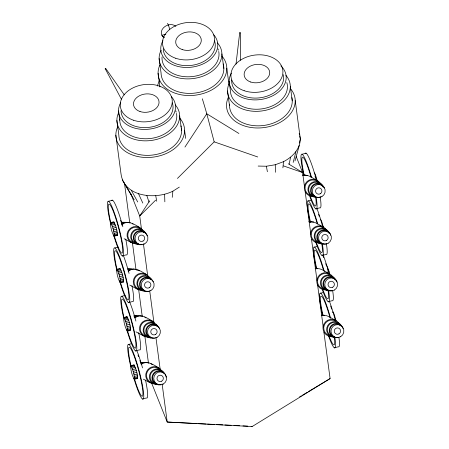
<?xml version="1.0" encoding="UTF-8"?>
<svg xmlns="http://www.w3.org/2000/svg" width="449" height="449" viewBox="0 0 449 449"><rect width="100%" height="100%" fill="white"/><g stroke="black" fill="none" stroke-linecap="round" stroke-linejoin="round"><path stroke-width="0.67" d="M172.242 197.336L172.865 191.184L179.325 187.11M282.892 167.819L283.515 161.668C292.192 157.245 300.1 149.293 300.347 139.016L295.229 100.643M236 64.14L239.693 32.799L240.406 32.856L240.484 60.2M110.392 222.687C110.493 227.323 111.767 232.2 114.024 236.253L117.408 235.338C117.307 230.696 116.027 225.825 113.771 221.767L110.611 222.614C112.867 226.666 114.147 231.544 114.242 236.18L114.024 236.253M116.617 269.349C116.718 273.991 117.992 278.863 120.248 282.921L123.632 282.006C123.531 277.364 122.251 272.492 119.995 268.435L116.835 269.277C119.092 273.334 120.371 278.206 120.467 282.848L120.248 282.921M123.643 317.673C123.744 322.309 125.018 327.186 127.275 331.239L130.659 330.324C130.558 325.688 129.278 320.811 127.022 316.758L123.643 317.673L127.022 316.758M126.719 317.364L126.803 316.831M123.862 317.6C126.118 321.658 127.398 326.53 127.494 331.171L127.275 331.239M130.614 365.778C130.71 370.419 131.989 375.291 134.245 379.349L137.624 378.434C137.529 373.793 136.249 368.921 133.993 364.863L130.833 365.705C133.089 369.763 134.369 374.634 134.464 379.276L134.245 379.349M133.69 365.469L133.993 364.863M332.597 312.403L332.905 311.797L334.163 314.233L336.088 320.979M289.218 164.014L290.565 157.217M293.186 162.437L295.942 151.706M299.259 143.04L300.347 139.016L299.708 135.862M294.982 160.894L299.281 145.498M121.353 99.145L105.262 68.792L105.768 68.534L124.283 94.879M105.762 68.557L105.117 68.938M157.33 86.028L159.255 80.831M149.685 200.81L139.723 215.997L141.575 229.871M184.937 147.07L206.781 113.777A91.82 11.433 75.1 0 0 202.331 98.791M155.607 200.181L139.723 215.997L130.541 193.042M177.445 178.433L214.173 141.85L206.781 113.777L238.919 133.488M121.948 224.87C127.359 219.398 134.863 224.59 139.942 227.654M128.173 271.538C133.583 266.066 141.093 271.252 146.166 274.322M134.857 317.982C140.296 312.947 147.424 318.279 152.407 321.108M141.081 364.644C146.52 359.615 153.648 364.947 158.632 367.77M151.392 382.497L167.208 422.038L252.147 426.55L330.094 378.586L323.892 332.103M299.618 396.871L301.414 395.799M302.609 395.081L307.385 392.213M308.581 391.494L330.094 378.586M115.853 135.2L120.972 173.578C123.829 197.206 155.539 199.861 172.865 191.184M258.164 166.063L266.386 166.237L275.265 164.744L283.515 161.668M117.408 235.338L116.852 235.018M314.148 172.927L314.704 173.247L315.625 175.29L317.415 181.452M123.632 282.006L123.077 281.686M320.373 219.595L320.928 219.915L321.849 221.952L323.645 228.12M137.624 378.434L137.074 378.114M108.641 201.275L112.553 200.237M302.166 154.248L306.078 153.204M110.948 223.007L114.108 222.16M111.374 223.832L114.534 222.99M111.868 225.044L115.028 224.203M112.39 226.56L115.55 225.712M112.912 228.266L116.072 227.418M113.389 230.051L116.549 229.209M113.793 231.796L116.953 230.949M114.097 233.379L117.262 232.537M114.282 234.692L117.442 233.85M114.332 235.646L117.492 234.805M114.865 247.943L118.126 247.073M308.39 200.916L311.651 200.046M122.313 255.902L126.225 254.858A28.366 3.53 75.1 0 0 125.714 238.986M315.838 208.875L319.75 207.831A28.366 3.53 75.1 0 0 320.165 197.032M117.172 269.669L120.332 268.828M117.599 270.5L120.759 269.658M118.093 271.712L121.252 270.87M118.615 273.222L121.78 272.38M119.137 274.928L122.296 274.086M119.614 276.719L122.773 275.871M120.018 278.459L123.178 277.617M120.321 280.047L123.486 279.199M120.506 281.36L123.666 280.518M120.557 282.314L123.716 281.472M121.892 296.267L125.153 295.397M314.553 247.113L317.813 246.243M128.537 302.57L132.449 301.526A28.366 3.53 75.1 0 0 131.939 285.654M322.062 255.537L325.974 254.493A28.366 3.53 75.1 0 0 326.389 243.7M124.199 317.993L127.359 317.151M124.626 318.824L127.785 317.976M125.119 320.036L128.279 319.188M125.641 321.546L128.807 320.704M126.163 323.252L129.323 322.41M327.27 269.995L328.539 269.658L329.802 274.317M126.64 325.037L129.8 324.195M327.792 271.707L329.055 271.364M127.045 326.782L130.204 325.94M328.27 273.492L329.532 273.155M127.348 328.365L130.513 327.523M127.533 329.678L130.693 328.836M127.583 330.638L130.743 329.791M128.863 344.372L131.473 343.676M320.704 293.197L323.308 292.501M135.564 350.888L139.476 349.844A28.366 3.53 75.1 0 0 138.69 332.653M328.225 301.734L332.137 300.69A28.366 3.53 75.1 0 0 332.664 290.604M131.17 366.098L134.33 365.256M131.596 366.928L134.756 366.087M132.09 368.141L135.25 367.299M132.612 369.65L135.772 368.809M133.134 371.357L136.294 370.515M133.611 373.141L136.771 372.3M334.415 319.576L335.684 319.239M134.015 374.887L137.175 374.045M134.318 376.47L137.484 375.628M134.504 377.789L137.663 376.941M134.554 378.743L137.714 377.901M142.535 398.993L146.447 397.954A28.366 3.53 75.1 0 0 145.521 380.095M334.376 347.818L338.288 346.774A28.366 3.53 75.1 0 0 338.916 337.379M165.838 34.231L161.887 35.263L163.75 37.744M303.058 175.368C308.356 174.016 312.684 178.461 317.196 180.369M309.282 222.036C314.586 220.678 318.908 225.123 323.42 227.037M315.524 268.816C320.822 267.464 325.149 271.909 329.661 273.817M321.748 315.484C327.052 314.132 331.373 318.577 335.886 320.485M240.395 32.861L239.654 32.816M302.693 175.02L305.269 175.076M308.918 221.688L311.494 221.744M121.578 222.221L128.016 222.367M315.159 268.474L317.735 268.53M127.802 268.889L134.24 269.03M321.383 315.136L323.959 315.198M134.043 315.669L140.481 315.815M140.907 362.354L146.705 362.483M302.8 175.211L307.47 175.379M309.024 221.879L313.694 222.042M122.207 222.378L124.878 222.474M128.88 222.614L130.216 222.665M315.265 268.659L317.269 268.732M128.431 269.046L131.77 269.164M135.11 269.282L136.44 269.333M321.49 315.327L324.161 315.423M134.672 315.832L136.008 315.877M140.683 316.04L142.681 316.113M140.896 362.495L142.9 362.567M146.907 362.708L148.905 362.781M121.701 222.468L125.804 222.653M127.926 269.136L132.028 269.321M134.167 315.916L138.27 316.102M141.076 362.612L144.494 362.77M197.1 423.559L167.208 422.038L162.117 383.884M198.486 423.626L206.136 424.019M207.522 424.086L214.476 424.44M216.564 424.546L222.816 424.866M224.904 424.973L231.162 425.287M233.94 425.433L239.502 425.714M242.976 425.888L247.842 426.135M136.44 270.045L138.488 270.191L139.358 270.882M121.752 223.265L123.733 223.507M127.976 269.933L129.957 270.175M134.217 316.719L136.199 316.955M140.442 363.387L142.423 363.623M251.131 426.37L252.147 426.55M214.173 141.85L257.732 156.97M283.471 165.9L302.609 172.545L304.551 187.115M124.109 238.722L131.198 242.533M129.744 285.07L137.422 289.201M135.985 331.85L143.663 335.981M143.388 379.152L149.887 382.649M288.325 163.784L302.609 172.545L296.233 156.6M132.264 223.529L133.134 224.214M144.73 316.977L146.037 318.004M150.954 363.645L152.262 364.672M162.953 36.627L164.003 37.503M164.345 37.469L161.887 35.263A8.419 6.555 -23.9 0 1 165.322 26.261A8.419 6.555 -23.9 0 1 175.851 26.351M326.754 265.713L328.539 269.658M122.251 179.881L131.737 195.887M125.776 185.589L134.172 199.799M131.321 190.303L137.714 201.971M138.5 193.704L142.81 203.071M146.829 195.568L149.006 202.095M299.197 133.342L299.455 134.605M266.386 166.237L267.391 171.731M155.736 195.753L156.74 201.253M305.202 191.97L310.843 234.288M311.494 239.143L317.045 280.765M317.6 284.93L323.246 327.248M290.323 86.354L292.254 100.862M229.175 81.404L230.421 90.749A28.635 20.43 -7.6 0 0 262.064 108.843A28.635 20.43 -7.6 0 0 286.827 82.599M226.807 68.203L229.001 84.648M227.542 90.956L229.478 105.464M221.901 53.914L223.838 68.422M184.578 130.159L185.673 138.387M179.667 115.87L181.604 130.378M159.126 58.516L161.062 73.024A31.525 22.489 -7.6 0 0 196.011 92.937A31.525 22.489 -7.6 0 0 223.114 63.898M158.087 73.243L159.917 86.949M143.422 243.745L147.772 276.354M149.719 290.924L153.973 322.831M155.915 337.401L160.265 370.01M118.525 110.92L119.771 120.265M116.892 120.478L118.828 134.986A31.525 22.489 -7.6 0 0 151.947 155.124A31.525 22.489 -7.6 0 0 181.452 128.425M124.418 182.816L129.783 223.052M132.376 242.477L135.985 269.535M138.668 289.65L142.181 316.012M144.864 336.133L148.473 363.185M275.265 164.744L275.501 172.281M164.615 194.26L164.845 201.803M322.91 255.638A25.408 3.165 75.1 0 1 323.69 257.647M325.755 263.647A25.408 3.165 75.1 0 1 326.316 265.449M322.994 290.054A25.245 3.143 75.1 0 0 328.073 290.626A7.88 7.768 -61.7 0 1 321.495 278.874A7.88 7.768 -61.7 0 1 334.993 278.908M316.668 268.446A25.245 3.143 75.1 0 1 315.114 250.037A25.245 3.143 75.1 0 1 323.499 270.259M322.994 254.482A28.366 3.53 75.1 0 1 329.095 273.901M328.64 290.941A28.366 3.53 75.1 0 1 322.152 289.089M316.321 268.727A28.366 3.53 75.1 0 1 314.407 247.04A28.366 3.53 75.1 0 1 324.301 271.673M130.951 365.666A25.408 3.165 75.1 0 1 132.152 351.241A25.408 3.165 75.1 0 1 142.821 391.343A25.408 3.165 75.1 0 1 134.498 379.001M138.006 355.007A25.245 3.143 75.1 0 1 138.623 356.697M139.875 360.39A25.245 3.143 75.1 0 1 140.436 362.158M130.782 366.631A28.366 3.53 75.1 0 1 131.591 348.542A28.366 3.53 75.1 0 1 143.674 393.947A28.366 3.53 75.1 0 1 133.881 378.271M136.799 350.478A28.366 3.53 75.1 0 1 142.524 367.888M123.98 317.561A25.408 3.165 75.1 0 1 125.181 303.137A25.408 3.165 75.1 0 1 135.851 343.238A25.408 3.165 75.1 0 1 127.527 330.891M134.026 315.877A25.245 3.143 75.1 0 1 134.577 317.746M123.666 317.881A28.366 3.53 75.1 0 1 124.788 300.791A28.366 3.53 75.1 0 1 136.732 346.213A28.366 3.53 75.1 0 1 126.725 329.532M129.581 301.767A28.366 3.53 75.1 0 1 135.912 321.091M117.099 269.871A25.408 3.165 75.1 0 1 118.048 254.577A25.408 3.165 75.1 0 1 128.812 294.785A25.408 3.165 75.1 0 1 120.5 282.573M116.942 270.848A28.366 3.53 75.1 0 1 117.593 252.114A28.366 3.53 75.1 0 1 129.705 297.889A28.366 3.53 75.1 0 1 119.513 280.574M123.307 255.313A28.366 3.53 75.1 0 1 129.059 273.424M152.132 382.795A7.88 7.768 -61.7 0 1 147.395 371.564A7.88 7.768 -61.7 0 1 159.356 369.207M154.136 383.811A8.626 8.503 -61.7 0 1 146.425 371.901A8.626 8.503 -61.7 0 1 160.377 369.145M160.764 384.675A7.162 7.055 -61.7 0 1 152.217 379.809A7.162 7.055 -61.7 0 1 156.903 370.997A7.162 7.055 -61.7 0 1 165.715 375.353M165.894 375.948A7.162 7.055 -61.7 0 1 166.091 377.171M155.231 383.659A7.162 7.055 -61.7 0 1 151.083 373.186A7.162 7.055 -61.7 0 1 162.235 371.738M157.049 384.63A7.88 7.768 -61.7 0 1 150.466 372.827A7.88 7.768 -61.7 0 1 163.964 372.861M157.268 384.058A6.527 6.432 -61.7 0 1 153.485 374.511A6.527 6.432 -61.7 0 1 163.661 373.186M330.66 306.027A25.408 3.165 75.1 0 1 331.716 309.148M329.645 301.896A28.366 3.53 75.1 0 1 335.409 320.642M334.898 337.732A28.366 3.53 75.1 0 1 328.511 335.779M322.623 315.456A28.366 3.53 75.1 0 1 320.552 293.124A28.366 3.53 75.1 0 1 330.632 318.408M334.314 337.384A25.245 3.143 75.1 0 1 329.139 336.138M322.96 315.153A25.245 3.143 75.1 0 1 321.31 296.132A25.245 3.143 75.1 0 1 330.004 317.6M139.667 289.347A7.88 7.768 -61.7 0 1 134.638 278.739A7.88 7.768 -61.7 0 1 145.785 274.968M141.671 290.363A8.626 8.503 -61.7 0 1 134.464 277.443A8.626 8.503 -61.7 0 1 149.242 277.476M148.299 291.221A7.162 7.055 -61.7 0 1 139.751 286.355A7.162 7.055 -61.7 0 1 144.438 277.549A7.162 7.055 -61.7 0 1 153.249 281.905M142.765 290.211A7.162 7.055 -61.7 0 1 138.618 279.738A7.162 7.055 -61.7 0 1 149.77 278.285M144.584 291.176A7.88 7.768 -61.7 0 1 138 279.379A7.88 7.768 -61.7 0 1 151.498 279.407M144.803 290.61A6.527 6.432 -61.7 0 1 140.879 281.31A6.527 6.432 -61.7 0 1 150.785 279.351M323.162 288.842A7.88 7.768 -61.7 0 1 318.133 278.234A7.88 7.768 -61.7 0 1 329.28 274.462M324.61 289.835A8.626 8.503 -61.7 0 1 318.105 276.702A8.626 8.503 -61.7 0 1 332.737 276.977M331.794 290.722A7.162 7.055 -61.7 0 1 323.196 285.654A7.162 7.055 -61.7 0 1 328.326 276.926A7.162 7.055 -61.7 0 1 336.924 281.994M326.26 289.706A7.162 7.055 -61.7 0 1 322.113 279.233A7.162 7.055 -61.7 0 1 333.265 277.785M328.298 290.105A6.527 6.432 -61.7 0 1 324.374 280.805A6.527 6.432 -61.7 0 1 334.281 278.851M334.69 279.233A6.527 6.432 -61.7 0 1 335.403 280.103M329.386 335.51A7.88 7.768 -61.7 0 1 324.358 324.902A7.88 7.768 -61.7 0 1 335.504 321.13M331.39 336.526A8.626 8.503 -61.7 0 1 324.189 323.606A8.626 8.503 -61.7 0 1 338.961 323.639M338.018 337.39A7.162 7.055 -61.7 0 1 329.42 332.322A7.162 7.055 -61.7 0 1 334.55 323.594A7.162 7.055 -61.7 0 1 343.148 328.657M332.485 336.374A7.162 7.055 -61.7 0 1 328.337 325.901A7.162 7.055 -61.7 0 1 339.495 324.453M334.303 337.339A7.88 7.768 -61.7 0 1 327.725 325.542A7.88 7.768 -61.7 0 1 341.218 325.57M334.522 336.772A6.527 6.432 -61.7 0 1 330.739 327.226A6.527 6.432 -61.7 0 1 340.914 325.901M145.908 336.127A7.88 7.768 -61.7 0 1 141.34 324.599A7.88 7.768 -61.7 0 1 153.625 322.999M147.906 337.143A8.626 8.503 -61.7 0 1 140.2 325.233A8.626 8.503 -61.7 0 1 154.153 322.477M154.535 338.007A7.162 7.055 -61.7 0 1 145.992 333.141A7.162 7.055 -61.7 0 1 150.679 324.33A7.162 7.055 -61.7 0 1 159.49 328.685M149.006 336.991A7.162 7.055 -61.7 0 1 144.707 326.793A7.162 7.055 -61.7 0 1 155.567 324.649M150.825 337.962A7.88 7.768 -61.7 0 1 144.241 326.159A7.88 7.768 -61.7 0 1 157.739 326.193M152.149 337.592A6.527 6.432 -61.7 0 1 146.879 328.606A6.527 6.432 -61.7 0 1 157.027 326.137M316.921 242.056A7.88 7.768 -61.7 0 1 312.352 230.528A7.88 7.768 -61.7 0 1 324.638 228.934M318.925 243.072A8.626 8.503 -61.7 0 1 311.724 230.157A8.626 8.503 -61.7 0 1 326.496 230.191M324.947 244.071A7.162 7.055 -61.7 0 1 316.865 238.47A7.162 7.055 -61.7 0 1 322.287 230.096A7.162 7.055 -61.7 0 1 330.683 235.209M326.72 243.515A7.162 7.055 -61.7 0 1 325.553 243.936M320.019 242.926A7.162 7.055 -61.7 0 1 315.871 232.453A7.162 7.055 -61.7 0 1 327.029 230.999M323.19 243.773A7.88 7.768 -61.7 0 1 314.452 238.273A7.88 7.768 -61.7 0 1 318.964 228.816A7.88 7.768 -61.7 0 1 328.752 232.122M322.056 243.324A6.527 6.432 -61.7 0 1 318.582 233.295A6.527 6.432 -61.7 0 1 329.162 233.323M222.002 56.192A34.511 24.622 -7.6 0 1 196.118 95.07A34.511 24.622 -7.6 0 1 159.844 65.032M213.791 34.814A28.635 20.43 -7.6 0 1 191.257 67.21A28.635 20.43 -7.6 0 1 162.959 40.674M218.736 51.467A28.635 20.43 -7.6 0 1 191.785 76.627A28.635 20.43 -7.6 0 1 162.038 56.967M217.967 48.89A28.635 20.43 -7.6 0 1 218.41 50.159M217.512 42.941A31.525 22.489 -7.6 0 1 193.345 78.53A31.525 22.489 -7.6 0 1 161.079 50.282M214.549 40.848A26.115 18.628 -7.6 0 1 192.486 65.228A26.115 18.628 -7.6 0 1 163.268 48.778M318.566 214.353A25.408 3.165 75.1 0 1 319.194 216.233M321.81 243.734A25.245 3.143 75.1 0 1 316.219 242.168M310.506 222.249A25.245 3.143 75.1 0 1 308.951 203.84A25.245 3.143 75.1 0 1 317.336 224.062M316.831 208.285A28.366 3.53 75.1 0 1 322.758 227.054M322.36 244.026A28.366 3.53 75.1 0 1 315.563 241.652M310.012 221.89A28.366 3.53 75.1 0 1 308.149 200.815A28.366 3.53 75.1 0 1 317.6 223.546M179.774 118.149A34.511 24.622 -7.6 0 1 153.889 157.027A34.511 24.622 -7.6 0 1 117.61 126.994M180.88 125.86A31.525 22.489 -7.6 0 1 181.222 127.134M171.557 96.771A28.635 20.43 -7.6 0 1 149.023 129.166A28.635 20.43 -7.6 0 1 120.725 102.63M176.508 113.429A28.635 20.43 -7.6 0 1 149.551 138.589A28.635 20.43 -7.6 0 1 119.81 118.923M175.733 110.852A28.635 20.43 -7.6 0 1 176.176 112.121M175.278 104.898A31.525 22.489 -7.6 0 1 151.111 140.486A31.525 22.489 -7.6 0 1 118.845 112.239M172.315 102.81A26.115 18.628 -7.6 0 1 150.252 127.19A26.115 18.628 -7.6 0 1 121.034 110.735M290.424 88.633A34.511 24.622 -7.6 0 1 264.13 127.567A34.511 24.622 -7.6 0 1 228.53 96.9M291.872 97.613A31.525 22.489 -7.6 0 1 262.609 125.602A31.525 22.489 -7.6 0 1 229.506 104.157M280.855 65.846A28.635 20.43 -7.6 0 1 260.908 99.487A28.635 20.43 -7.6 0 1 231.375 73.114M285.934 75.381A31.525 22.489 -7.6 0 1 261.761 110.97A31.525 22.489 -7.6 0 1 229.495 82.723M283.353 74.641A26.115 18.628 -7.6 0 1 259.09 97.904A26.115 18.628 -7.6 0 1 231.718 79.995M167.404 23.775A4.945 0.617 75.1 0 1 169.711 29.539M132.797 242.471A7.88 7.768 -61.7 0 1 128.874 231.151A7.88 7.768 -61.7 0 1 140.666 229.091M135.441 243.695A8.626 8.503 -61.7 0 1 127.971 231.274A8.626 8.503 -61.7 0 1 142.412 229.877M142.069 244.559A7.162 7.055 -61.7 0 1 133.476 239.491A7.162 7.055 -61.7 0 1 138.606 230.764A7.162 7.055 -61.7 0 1 147.205 235.832M137.753 243.762A7.162 7.055 -61.7 0 1 132.096 233.626A7.162 7.055 -61.7 0 1 143.545 231.622M138.359 244.509A7.88 7.768 -61.7 0 1 131.776 232.711A7.88 7.768 -61.7 0 1 145.274 232.745M138.578 243.942A6.527 6.432 -61.7 0 1 134.655 234.642A6.527 6.432 -61.7 0 1 144.561 232.683M110.729 222.575A25.408 3.165 75.1 0 1 111.93 208.151A25.408 3.165 75.1 0 1 122.599 248.252A25.408 3.165 75.1 0 1 114.276 235.905M120.585 220.279A25.245 3.143 75.1 0 1 121.14 222.132M121.499 223.377A25.245 3.143 75.1 0 1 122.033 225.275M110.718 224.186A28.366 3.53 75.1 0 1 111.257 205.215A28.366 3.53 75.1 0 1 123.441 250.722A28.366 3.53 75.1 0 1 113.664 235.181M111.678 200.523A28.366 3.53 75.1 0 1 122.835 226.762M310.697 195.394A7.88 7.768 -61.7 0 1 306.128 183.866A7.88 7.768 -61.7 0 1 318.414 182.266M312.7 196.409A8.626 8.503 -61.7 0 1 305.494 183.489A8.626 8.503 -61.7 0 1 320.272 183.523M318.723 197.403A7.162 7.055 -61.7 0 1 310.68 192.004A7.162 7.055 -61.7 0 1 315.664 183.534A7.162 7.055 -61.7 0 1 324.279 187.951M320.491 196.847A7.162 7.055 -61.7 0 1 319.329 197.274M313.795 196.258A7.162 7.055 -61.7 0 1 309.647 185.785A7.162 7.055 -61.7 0 1 320.799 184.337M315.613 197.223A7.88 7.768 -61.7 0 1 309.03 185.426A7.88 7.768 -61.7 0 1 322.528 185.454M315.832 196.656A6.527 6.432 -61.7 0 1 312.532 186.402A6.527 6.432 -61.7 0 1 323.229 187.132M315.041 176.322A25.408 3.165 75.1 0 1 315.574 178.231M315.58 197.066A25.245 3.143 75.1 0 1 309.995 195.506M304.282 175.581A25.245 3.143 75.1 0 1 302.727 157.172A25.245 3.143 75.1 0 1 311.112 177.394M305.202 153.496A28.366 3.53 75.1 0 1 316.534 180.386M316.135 197.358A28.366 3.53 75.1 0 1 309.339 194.989M303.788 175.228A28.366 3.53 75.1 0 1 301.924 154.153A28.366 3.53 75.1 0 1 311.376 176.878M163.324 384.035A6.527 6.432 -61.7 0 0 163.487 372.765A6.527 6.432 -61.7 0 0 153.721 378.378A6.527 6.432 -61.7 0 0 163.324 384.035M161.724 381.167A3.21 3.165 -61.7 0 0 161.803 375.628A3.21 3.165 -61.7 0 0 157.004 378.384A3.21 3.165 -61.7 0 0 161.724 381.167M150.858 290.587A6.527 6.432 -61.7 0 0 151.021 279.317A6.527 6.432 -61.7 0 0 141.255 284.93A6.527 6.432 -61.7 0 0 150.858 290.587M149.259 287.719A3.21 3.165 -61.7 0 0 149.337 282.174A3.21 3.165 -61.7 0 0 144.539 284.935A3.21 3.165 -61.7 0 0 149.259 287.719M334.353 290.082A6.527 6.432 -61.7 0 0 334.516 278.812A6.527 6.432 -61.7 0 0 324.75 284.425A6.527 6.432 -61.7 0 0 334.353 290.082M332.754 287.214A3.21 3.165 -61.7 0 0 332.832 281.675A3.21 3.165 -61.7 0 0 328.034 284.43A3.21 3.165 -61.7 0 0 332.754 287.214M340.578 336.75A6.527 6.432 -61.7 0 0 340.74 325.48A6.527 6.432 -61.7 0 0 330.975 331.093A6.527 6.432 -61.7 0 0 340.578 336.75M338.978 333.882A3.21 3.165 -61.7 0 0 339.057 328.337A3.21 3.165 -61.7 0 0 334.258 331.098A3.21 3.165 -61.7 0 0 338.978 333.882M157.099 337.367A6.527 6.432 -61.7 0 0 157.262 326.097A6.527 6.432 -61.7 0 0 147.497 331.71A6.527 6.432 -61.7 0 0 157.099 337.367M155.5 334.499A3.21 3.165 -61.7 0 0 155.578 328.96A3.21 3.165 -61.7 0 0 150.774 331.721A3.21 3.165 -61.7 0 0 155.5 334.499M328.112 243.302A6.527 6.432 -61.7 0 0 328.275 232.026A6.527 6.432 -61.7 0 0 318.509 237.644A6.527 6.432 -61.7 0 0 328.112 243.302M326.513 240.434A3.21 3.165 -61.7 0 0 326.591 234.889A3.21 3.165 -61.7 0 0 321.793 237.65A3.21 3.165 -61.7 0 0 326.513 240.434M175.767 58.28A26.115 18.628 -7.6 0 0 214.504 39.231A26.115 18.628 -7.6 0 0 175.239 25.907A26.115 18.628 -7.6 0 0 175.767 58.28M182.238 49.57A12.841 9.16 -7.6 0 0 201.292 40.202A12.841 9.16 -7.6 0 0 181.98 33.647A12.841 9.16 -7.6 0 0 182.238 49.57M133.533 120.237A26.115 18.628 -7.6 0 0 172.27 101.193A26.115 18.628 -7.6 0 0 133.005 87.864A26.115 18.628 -7.6 0 0 133.533 120.237M140.004 111.526A12.841 9.16 -7.6 0 0 159.058 102.159A12.841 9.16 -7.6 0 0 139.746 95.609A12.841 9.16 -7.6 0 0 140.004 111.526M244.183 90.72A26.115 18.628 -7.6 0 0 282.921 71.672A26.115 18.628 -7.6 0 0 243.655 58.348A26.115 18.628 -7.6 0 0 244.183 90.72M250.654 82.01A12.841 9.16 -7.6 0 0 269.709 72.643A12.841 9.16 -7.6 0 0 250.396 66.087A12.841 9.16 -7.6 0 0 250.654 82.01M144.634 243.919A6.527 6.432 -61.7 0 0 144.797 232.649A6.527 6.432 -61.7 0 0 135.031 238.262A6.527 6.432 -61.7 0 0 144.634 243.919M143.035 241.051A3.21 3.165 -61.7 0 0 143.113 235.506A3.21 3.165 -61.7 0 0 138.309 238.267A3.21 3.165 -61.7 0 0 143.035 241.051M321.888 196.634A6.527 6.432 -61.7 0 0 322.051 185.364A6.527 6.432 -61.7 0 0 312.285 190.977A6.527 6.432 -61.7 0 0 321.888 196.634M320.289 193.766A3.21 3.165 -61.7 0 0 320.367 188.221A3.21 3.165 -61.7 0 0 315.568 190.982A3.21 3.165 -61.7 0 0 320.289 193.766"/></g></svg>
